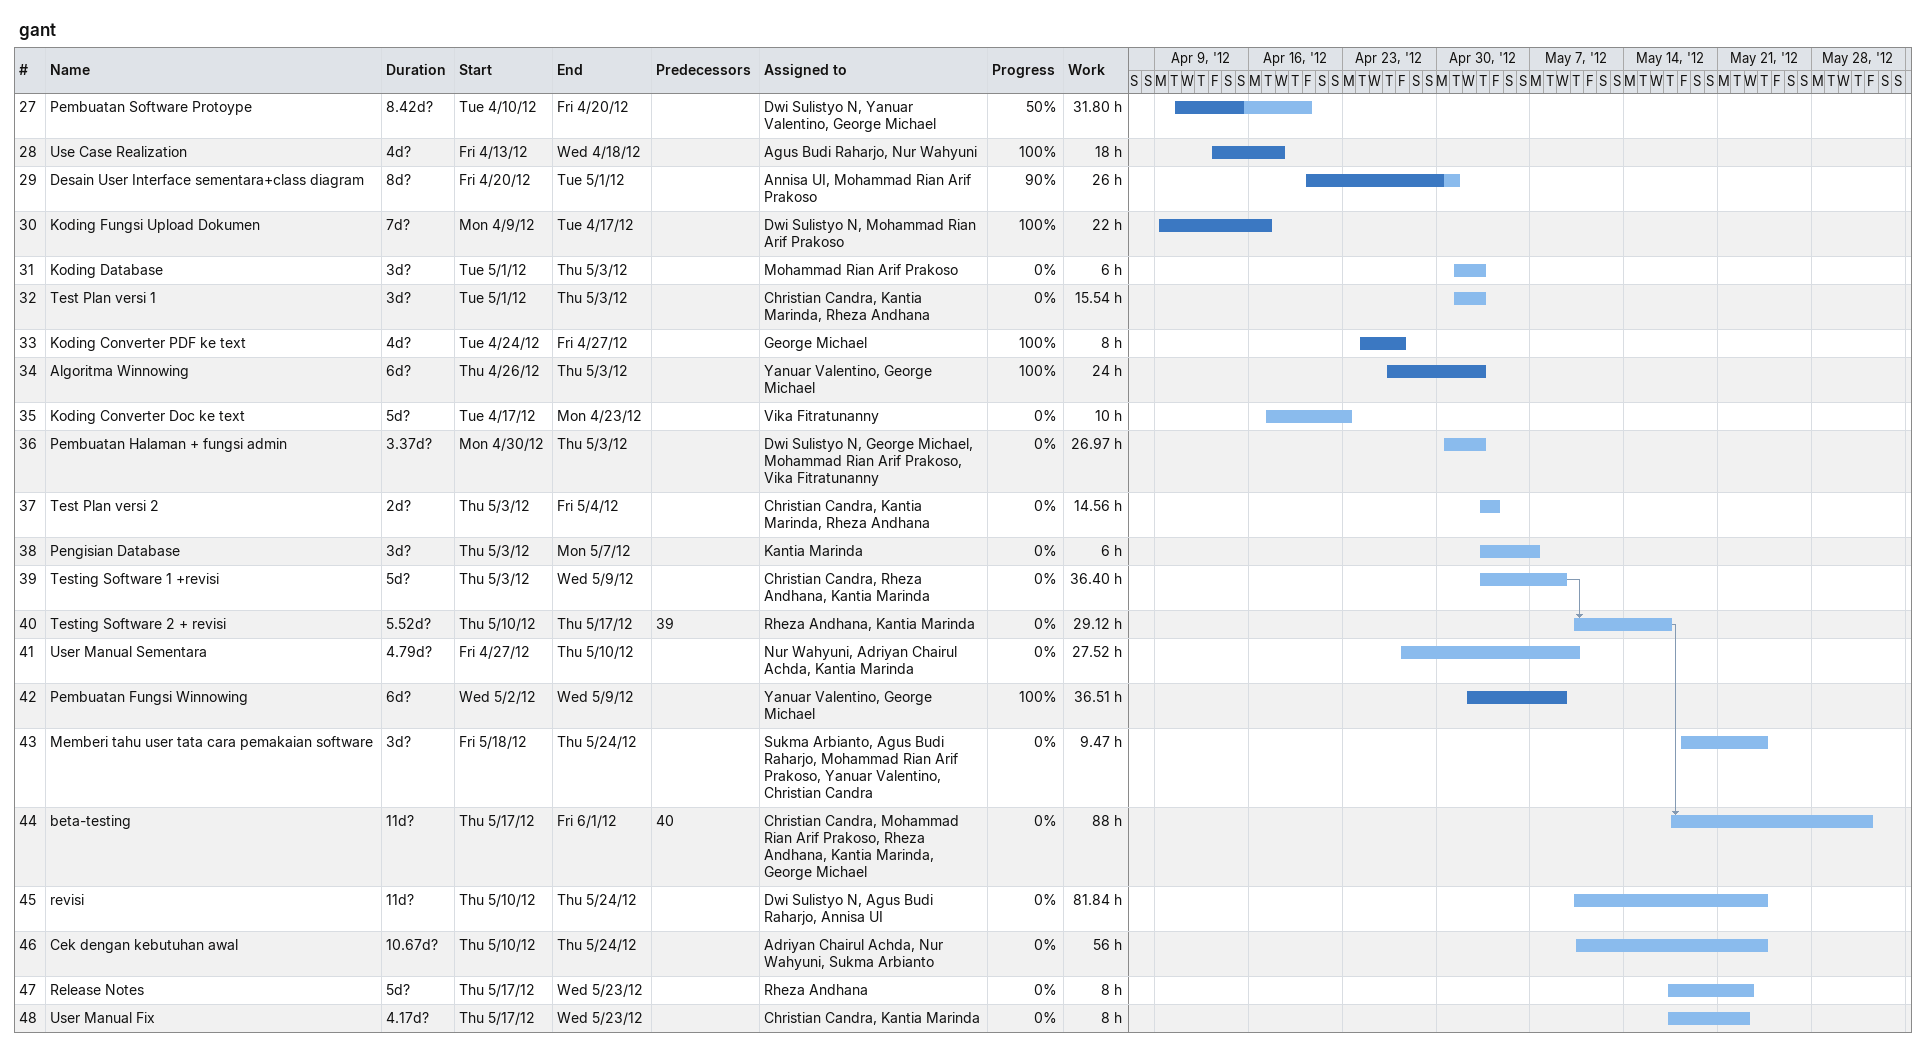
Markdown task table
gant

| ID | Task | Duration | Start | Finish | Predecessors | Resources | % complete | Work (h) |
|---|---|---|---|---|---|---|---|---|
| 27 | Pembuatan Software Protoype | 8.42d? | 2012-04-10 | 2012-04-20 |  | Dwi Sulistyo N, Yanuar Valentino, George Michael | 50 | 31.80 |
| 28 | Use Case Realization | 4d? | 2012-04-13 | 2012-04-18 |  | Agus Budi Raharjo, Nur Wahyuni | 100 | 18 |
| 29 | Desain User Interface sementara+class diagram | 8d? | 2012-04-20 | 2012-05-01 |  | Annisa UI, Mohammad Rian Arif Prakoso | 90 | 26 |
| 30 | Koding Fungsi Upload Dokumen | 7d? | 2012-04-09 | 2012-04-17 |  | Dwi Sulistyo N, Mohammad Rian Arif Prakoso | 100 | 22 |
| 31 | Koding Database | 3d? | 2012-05-01 | 2012-05-03 |  | Mohammad Rian Arif Prakoso | 0 | 6 |
| 32 | Test Plan versi 1 | 3d? | 2012-05-01 | 2012-05-03 |  | Christian Candra, Kantia Marinda, Rheza Andhana | 0 | 15.54 |
| 33 | Koding Converter PDF ke text | 4d? | 2012-04-24 | 2012-04-27 |  | George Michael | 100 | 8 |
| 34 | Algoritma Winnowing | 6d? | 2012-04-26 | 2012-05-03 |  | Yanuar Valentino, George Michael | 100 | 24 |
| 35 | Koding Converter Doc ke text | 5d? | 2012-04-17 | 2012-04-23 |  | Vika Fitratunanny | 0 | 10 |
| 36 | Pembuatan Halaman + fungsi admin | 3.37d? | 2012-04-30 | 2012-05-03 |  | Dwi Sulistyo N, George Michael, Mohammad Rian Arif Prakoso, Vika Fitratunanny | 0 | 26.97 |
| 37 | Test Plan versi 2 | 2d? | 2012-05-03 | 2012-05-04 |  | Christian Candra, Kantia Marinda, Rheza Andhana | 0 | 14.56 |
| 38 | Pengisian Database | 3d? | 2012-05-03 | 2012-05-07 |  | Kantia Marinda | 0 | 6 |
| 39 | Testing Software 1 +revisi | 5d? | 2012-05-03 | 2012-05-09 |  | Christian Candra, Rheza Andhana, Kantia Marinda | 0 | 36.40 |
| 40 | Testing Software 2 + revisi | 5.52d? | 2012-05-10 | 2012-05-17 | 39 | Rheza Andhana, Kantia Marinda | 0 | 29.12 |
| 41 | User Manual Sementara | 4.79d? | 2012-04-27 | 2012-05-10 |  | Nur Wahyuni, Adriyan Chairul Achda, Kantia Marinda | 0 | 27.52 |
| 42 | Pembuatan Fungsi Winnowing | 6d? | 2012-05-02 | 2012-05-09 |  | Yanuar Valentino, George Michael | 100 | 36.51 |
| 43 | Memberi tahu user tata cara pemakaian software | 3d? | 2012-05-18 | 2012-05-24 |  | Sukma Arbianto, Agus Budi Raharjo, Mohammad Rian Arif Prakoso, Yanuar Valentino, Christian Candra | 0 | 9.47 |
| 44 | beta-testing | 11d? | 2012-05-17 | 2012-06-01 | 40 | Christian Candra, Mohammad Rian Arif Prakoso, Rheza Andhana, Kantia Marinda, George Michael | 0 | 88 |
| 45 | revisi | 11d? | 2012-05-10 | 2012-05-24 |  | Dwi Sulistyo N, Agus Budi Raharjo, Annisa UI | 0 | 81.84 |
| 46 | Cek dengan kebutuhan awal | 10.67d? | 2012-05-10 | 2012-05-24 |  | Adriyan Chairul Achda, Nur Wahyuni, Sukma Arbianto | 0 | 56 |
| 47 | Release Notes | 5d? | 2012-05-17 | 2012-05-23 |  | Rheza Andhana | 0 | 8 |
| 48 | User Manual Fix | 4.17d? | 2012-05-17 | 2012-05-23 |  | Christian Candra, Kantia Marinda | 0 | 8 |
